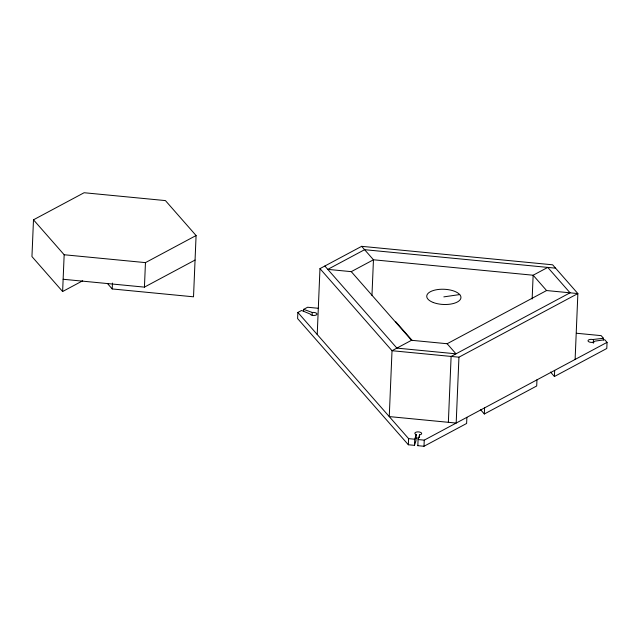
<?xml version="1.0" encoding="UTF-8"?>
<svg xmlns="http://www.w3.org/2000/svg" width="639" height="639" viewBox="0 0 639 639"><rect width="100%" height="100%" fill="white"/><g stroke="black" fill="none" stroke-linecap="round" stroke-linejoin="round"><path stroke-width="0.96" d="M107.656 283.748L112.216 288.948L193.521 296.815L196.085 235.535L165.421 200.59L84.116 192.73L33.492 219.808L31.95 256.574L62.622 291.52L82.695 280.785M62.622 291.52L64.164 254.753L33.492 219.808M112.216 288.948L112.464 283.069M63.133 279.267L144.43 287.127L145.46 262.621L196.085 235.535M303.613 311.097L303.685 309.34L312.279 312.487A3.427 1.526 2.4 0 1 316.832 313.613A3.427 1.526 2.4 0 1 314.268 315.458A3.427 1.526 2.4 0 1 310.163 314.013L301.576 310.474L297.87 312.455L297.606 318.581L408.345 444.76L414.471 445.351L415.973 440.686L416.157 434.544A3.427 1.526 2.4 0 1 415.765 432.291A3.427 1.526 2.4 0 1 420.813 432.483A3.427 1.526 2.4 0 1 420.326 434.696L419.567 434.863L418.082 439.552L417.826 445.679L423.992 446.27L466.622 423.473L466.877 417.339M312.12 315.123L312.231 312.495M317.216 334.501L319.971 268.628L361.65 246.327L552.631 264.802L577.872 293.573L575.116 359.445M371.962 295.466L373.456 259.777L361.65 246.327M408.345 444.76L408.601 438.634L297.87 312.455M414.471 445.351L414.735 439.225L416.229 434.56M419.456 437.491L419.567 434.863M423.992 446.27L424.248 440.143L607.05 342.36L604.742 339.724L594.821 341.17A3.427 1.526 2.4 0 1 590.66 342.336A3.427 1.526 2.4 0 1 588.184 340.299A3.427 1.526 2.4 0 1 592.776 339.525L603.464 338.271L603.384 340.02M448.362 422.307L451.118 356.434L570.052 292.814L547.759 267.406L533.142 275.225L373.456 259.777L351.266 271.647L327.799 269.378L364.605 249.689L555.579 268.164M458.946 357.185L392.019 350.715L411.508 340.291L447.14 343.734L546.585 290.545L577.872 293.573L458.946 357.185L456.182 423.066L389.255 416.588L392.019 350.715L319.971 268.628M536.96 379.854L536.704 385.98L484.338 413.992L484.594 407.866M532.143 299.02L533.142 275.225L546.585 290.545M607.05 342.36L606.794 348.487L554.42 376.507L554.676 370.372M593.311 343.231L593.455 339.724M417.826 445.679L417.938 445.255M144.43 287.127L195.063 260.049M303.685 309.34L307.607 307.247L318.526 308.302M443.849 296.871L459.713 294.563M64.164 254.753L145.46 262.621M576.41 333.246L601.147 335.635L603.464 338.271M408.601 438.634L414.735 439.225M418.082 439.552L424.248 440.143M550.53 372.066L554.42 376.507M447.14 343.734L455.99 353.822L396.891 348.111L324.844 266.016M480.4 409.503L484.338 413.992M395.509 321.449L412.339 340.627M351.266 271.647L411.508 340.291M415.957 438.25A3.427 1.526 2.4 0 1 418.489 438.05M433.298 302.511A17.117 7.612 2.4 0 0 460.783 298.509A17.117 7.612 2.4 0 0 437.459 289.587A17.117 7.612 2.4 0 0 433.298 302.511"/></g></svg>
